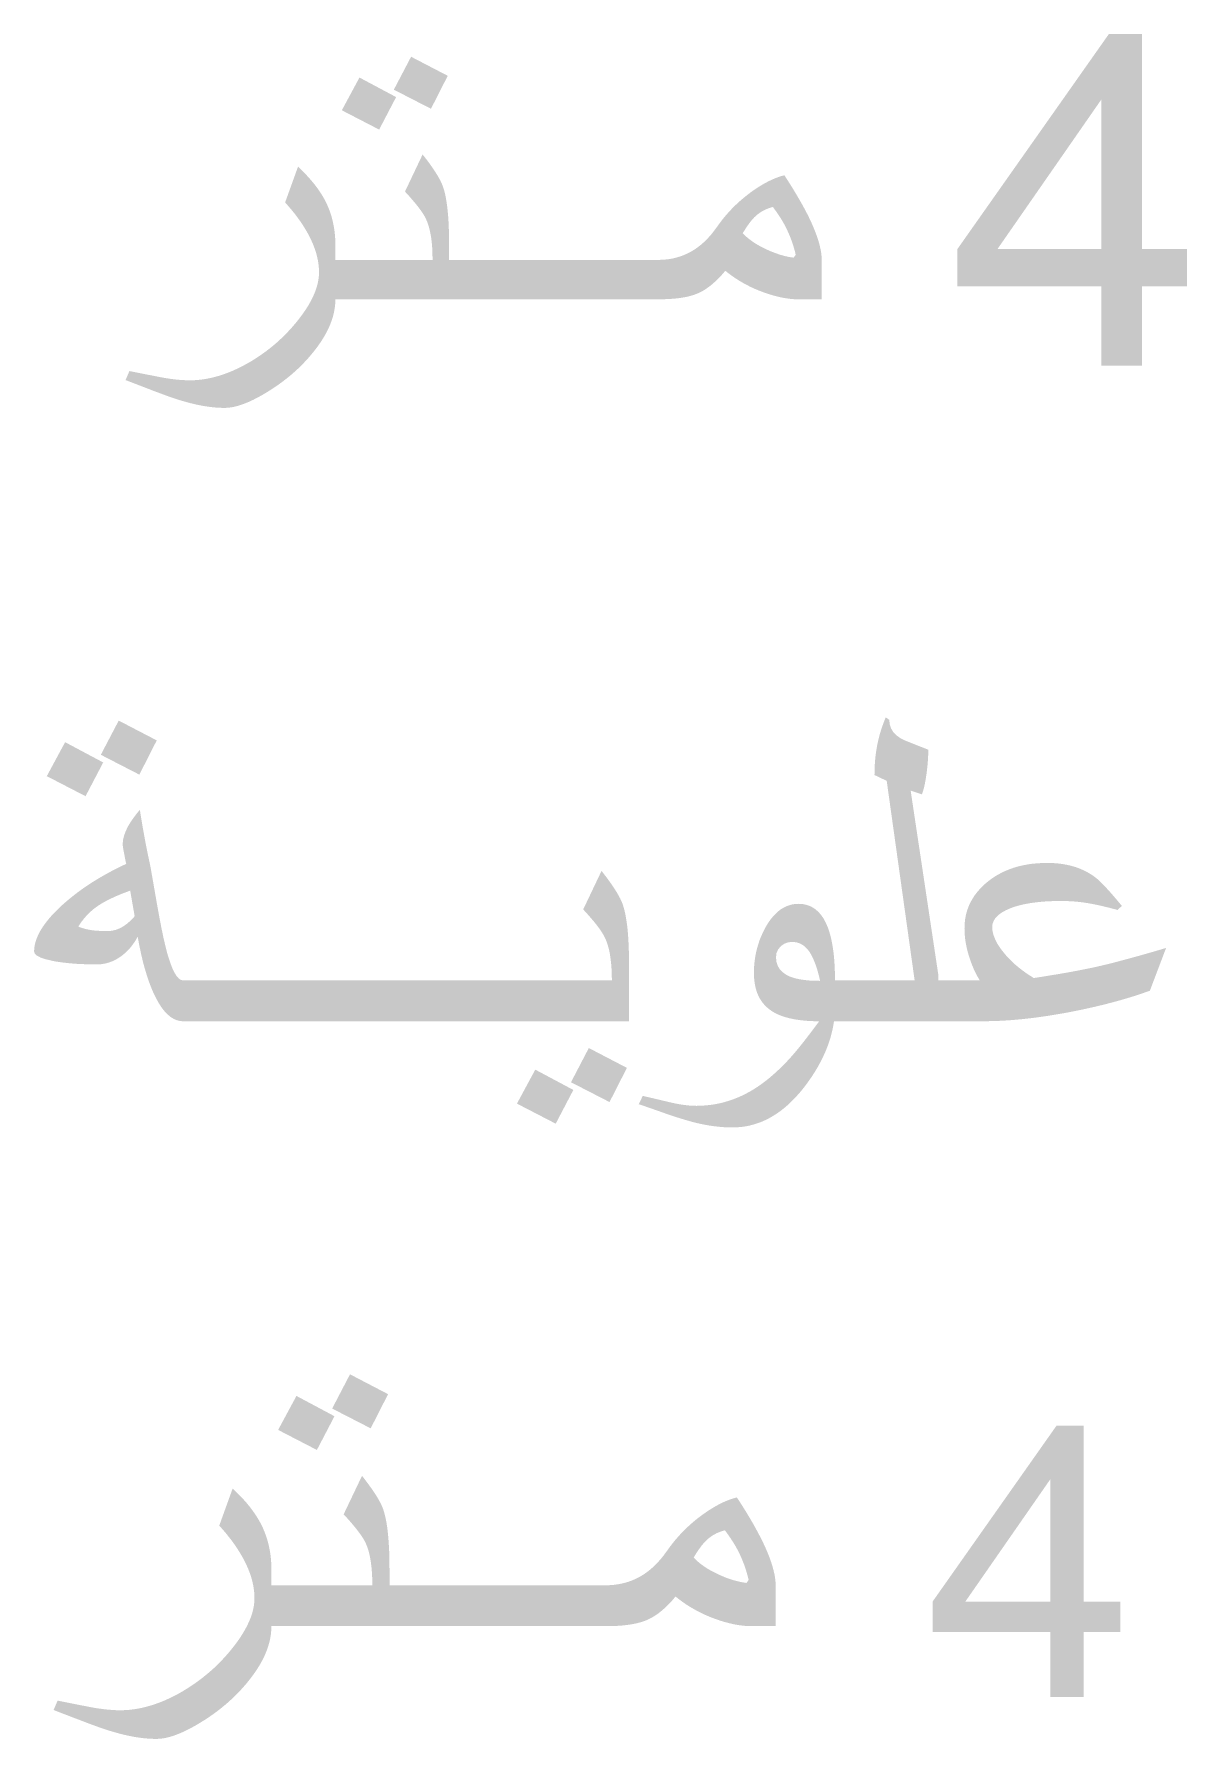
# Model space of a CAD drawing. Header units: metres. Extents: x -24.2 to 51.5, y -28.6 to 30.1.
# Drawn here: x 37.725 to 40.065, y 7.986 to 11.448 of the extents above; entities that cross this region are included whole.
import ezdxf

# ---------------------------------------------------------------- set-up
doc = ezdxf.new("R2010")
doc.units = ezdxf.units.M
doc.layers.add('UF-TEXT-PDF', color=6, linetype='Continuous')

msp = doc.modelspace()

# ---------------------------------------------------------------- hatches: boundary and pattern name
at = {"layer": 'UF-TEXT-PDF', "true_color": 0x000000}
h = msp.add_hatch(color=250, dxfattribs=at)
h.paths.add_polyline_path([(39.8914, 10.7744), (39.8914, 10.9356), (39.5992, 10.9356), (39.5992, 11.0114), (39.9066, 11.4479), (39.9741, 11.4479), (39.9741, 11.0114), (40.0651, 11.0114), (40.0651, 10.9356), (39.9741, 10.9356), (39.9741, 10.7744)])
h.paths.add_polyline_path([(39.8914, 11.0114), (39.8914, 11.3151), (39.6805, 11.0114)])
for points in [[(38.5646, 11.3632), (38.5306, 11.2963), (38.4552, 11.335), (38.4902, 11.4019)], [(38.4598, 11.32), (38.4254, 11.254), (38.3496, 11.2932), (38.3854, 11.3597)], [(38.5673, 10.9094), (38.3055, 10.9094), (38.3055, 10.9894), (38.5338, 10.9894), (38.5336, 11.001), (38.5332, 11.012), (38.5324, 11.0224), (38.5313, 11.0322), (38.5298, 11.0413), (38.5281, 11.0498), (38.526, 11.0577), (38.5236, 11.0649), (38.5209, 11.0715), (38.5184, 11.0767), (38.515, 11.0824), (38.5108, 11.0887), (38.5058, 11.0955), (38.5, 11.1028), (38.4934, 11.1107), (38.486, 11.1192), (38.4778, 11.1281), (38.5136, 11.2035), (38.5215, 11.1933), (38.5286, 11.1838), (38.5349, 11.1747), (38.5405, 11.1663), (38.5452, 11.1585), (38.5493, 11.1512), (38.5525, 11.1445), (38.5549, 11.1383), (38.5569, 11.1321), (38.5587, 11.1253), (38.5604, 11.1178), (38.5618, 11.1096), (38.5631, 11.1009), (38.5642, 11.0914), (38.5652, 11.0814), (38.566, 11.0706), (38.5666, 11.0593), (38.567, 11.0473), (38.5673, 11.0347), (38.5673, 11.0214)], [(38.3365, 10.909), (38.3362, 10.9005), (38.3353, 10.892), (38.3338, 10.8835), (38.3317, 10.8749), (38.329, 10.8662), (38.3257, 10.8575), (38.3218, 10.8488), (38.3173, 10.84), (38.3122, 10.8311), (38.3065, 10.8222), (38.3002, 10.8132), (38.2933, 10.8042), (38.2874, 10.797), (38.2813, 10.7898), (38.2749, 10.7829), (38.2684, 10.7761), (38.2616, 10.7694), (38.2546, 10.763), (38.2474, 10.7566), (38.2399, 10.7505), (38.2323, 10.7445), (38.2244, 10.7386), (38.2164, 10.7329), (38.2081, 10.7274), (38.1996, 10.722), (38.1891, 10.7157), (38.179, 10.7101), (38.1693, 10.7051), (38.1599, 10.7008), (38.151, 10.6972), (38.1424, 10.6942), (38.1342, 10.6919), (38.1263, 10.6902), (38.1189, 10.6892), (38.1118, 10.6889), (38.1026, 10.6891), (38.0933, 10.6897), (38.0837, 10.6906), (38.0739, 10.692), (38.0639, 10.6937), (38.0537, 10.6958), (38.0433, 10.6983), (38.0362, 10.7001), (38.0286, 10.7023), (38.0208, 10.7046), (38.0126, 10.7072), (38.004, 10.7101), (37.9951, 10.7132), (37.9859, 10.7166), (37.9763, 10.7202), (37.968, 10.7233), (37.9598, 10.7265), (37.9515, 10.7297), (37.9433, 10.7328), (37.9351, 10.736), (37.9269, 10.7391), (37.9187, 10.7423), (37.9106, 10.7454), (37.9184, 10.7637), (37.9271, 10.762), (37.9359, 10.7602), (37.9448, 10.7584), (37.9539, 10.7567), (37.963, 10.7549), (37.9722, 10.7531), (37.9815, 10.7513), (37.9908, 10.7496), (37.9998, 10.7482), (38.0086, 10.747), (38.0171, 10.7461), (38.0253, 10.7455), (38.0333, 10.7451), (38.041, 10.745), (38.0495, 10.7451), (38.058, 10.7457), (38.0665, 10.7467), (38.0751, 10.748), (38.0837, 10.7497), (38.0924, 10.7519), (38.1011, 10.7543), (38.1099, 10.7572), (38.1187, 10.7605), (38.1276, 10.7641), (38.1366, 10.7682), (38.1456, 10.7726), (38.1546, 10.7774), (38.1637, 10.7825), (38.1719, 10.7875), (38.1799, 10.7927), (38.1877, 10.7981), (38.1954, 10.8036), (38.2029, 10.8094), (38.2102, 10.8153), (38.2174, 10.8214), (38.2243, 10.8277), (38.2311, 10.8342), (38.2377, 10.8409), (38.2442, 10.8477), (38.2505, 10.8548), (38.2566, 10.862), (38.2625, 10.8694), (38.2696, 10.8788), (38.276, 10.8881), (38.2818, 10.8972), (38.2868, 10.9062), (38.2912, 10.9149), (38.2949, 10.9236), (38.298, 10.932), (38.3003, 10.9402), (38.302, 10.9483), (38.303, 10.9563), (38.3034, 10.964), (38.3031, 10.9721), (38.3023, 10.9803), (38.301, 10.9886), (38.2992, 10.9969), (38.2969, 11.0054), (38.294, 11.0139), (38.2906, 11.0225), (38.2867, 11.0313), (38.2823, 11.0401), (38.2783, 11.0472), (38.274, 11.0544), (38.2694, 11.0617), (38.2644, 11.069), (38.2591, 11.0763), (38.2535, 11.0837), (38.2475, 11.0911), (38.2411, 11.0986), (38.2345, 11.1061), (38.2607, 11.1787), (38.268, 11.1717), (38.2749, 11.1647), (38.2815, 11.1577), (38.2876, 11.1507), (38.2934, 11.1437), (38.2988, 11.1368), (38.3037, 11.1298), (38.3083, 11.1228), (38.3125, 11.1158), (38.3162, 11.1088), (38.3201, 11.1008), (38.3235, 11.0927), (38.3266, 11.0843), (38.3292, 11.0758), (38.3314, 11.067), (38.3332, 11.0581), (38.3346, 11.049), (38.3357, 11.0397), (38.3363, 11.0303), (38.3365, 11.0206)], [(38.6838, 10.9094), (38.534, 10.9094), (38.534, 10.9894), (38.6838, 10.9894)], [(38.8061, 10.9094), (38.6563, 10.9094), (38.6563, 10.9894), (38.8061, 10.9894)], [(38.919, 10.9094), (38.7693, 10.9094), (38.7693, 10.9894), (38.919, 10.9894)], [(38.9473, 10.9094), (38.7975, 10.9094), (38.7975, 10.9894), (38.9473, 10.9894)]]:
    msp.add_hatch(color=250, dxfattribs=at).paths.add_polyline_path(points)
h = msp.add_hatch(color=250, dxfattribs=at)
h.paths.add_polyline_path([(39.3238, 10.9094), (39.276, 10.9094), (39.2682, 10.9096), (39.2601, 10.9103), (39.2518, 10.9114), (39.2433, 10.9129), (39.2345, 10.9148), (39.2254, 10.9172), (39.2162, 10.92), (39.2066, 10.9232), (39.1978, 10.9266), (39.1892, 10.9301), (39.1808, 10.9339), (39.1727, 10.938), (39.1647, 10.9423), (39.157, 10.9468), (39.1494, 10.9516), (39.1421, 10.9566), (39.135, 10.9618), (39.1281, 10.9673), (39.1214, 10.9595), (39.1147, 10.9523), (39.1079, 10.9457), (39.1011, 10.9397), (39.0943, 10.9344), (39.0875, 10.9296), (39.0806, 10.9255), (39.0736, 10.9221), (39.0671, 10.9194), (39.06, 10.9171), (39.0523, 10.915), (39.0439, 10.9133), (39.0349, 10.9119), (39.0252, 10.9108), (39.015, 10.9101), (39.0041, 10.9096), (38.9925, 10.9094), (38.9209, 10.9094), (38.9209, 10.9894), (38.9912, 10.9894), (39.0015, 10.9897), (39.0115, 10.9907), (39.0212, 10.9923), (39.0307, 10.9947), (39.0398, 10.9976), (39.0487, 11.0013), (39.0573, 11.0056), (39.0656, 11.0105), (39.0727, 11.0155), (39.0797, 11.021), (39.0864, 11.0271), (39.093, 11.0338), (39.0993, 11.0409), (39.1055, 11.0487), (39.1115, 11.0569), (39.1173, 11.0649), (39.1233, 11.0727), (39.1295, 11.0802), (39.136, 11.0876), (39.1428, 11.0947), (39.1498, 11.1016), (39.1571, 11.1083), (39.1646, 11.1148), (39.1724, 11.1211), (39.1804, 11.1272), (39.1895, 11.1336), (39.1985, 11.1393), (39.2072, 11.1445), (39.2157, 11.149), (39.2241, 11.153), (39.2322, 11.1563), (39.2402, 11.1591), (39.248, 11.1612), (39.2536, 11.1525), (39.2591, 11.144), (39.2643, 11.1356), (39.2693, 11.1274), (39.2741, 11.1193), (39.2787, 11.1114), (39.2831, 11.1037), (39.2873, 11.0961), (39.2912, 11.0887), (39.295, 11.0815), (39.2985, 11.0744), (39.3033, 11.0641), (39.3076, 11.0542), (39.3114, 11.0447), (39.3147, 11.0356), (39.3175, 11.0269), (39.3197, 11.0186), (39.3215, 11.0107), (39.3228, 11.0032), (39.3235, 10.9961), (39.3238, 10.9894)])
h.paths.add_polyline_path([(39.271, 10.9999), (39.2688, 11.0088), (39.2663, 11.0176), (39.2634, 11.0264), (39.2601, 11.0351), (39.2565, 11.0437), (39.2526, 11.0523), (39.2489, 11.0596), (39.2448, 11.0669), (39.2403, 11.0743), (39.2354, 11.0817), (39.2302, 11.0893), (39.2246, 11.0969), (39.216, 11.0943), (39.208, 11.0909), (39.2006, 11.0868), (39.1937, 11.0819), (39.1873, 11.0762), (39.1831, 11.0718), (39.1787, 11.0664), (39.1739, 11.0598), (39.1688, 11.0522), (39.1634, 11.0436), (39.1693, 11.0377), (39.176, 11.0321), (39.1834, 11.0266), (39.1915, 11.0213), (39.2004, 11.0163), (39.2101, 11.0114), (39.22, 11.007), (39.2298, 11.0032), (39.2393, 10.9999), (39.2487, 10.9973), (39.2578, 10.9953), (39.2668, 10.994)])
at = {"layer": 'UF-TEXT-PDF', "true_color": 0xff00ff}
for points in [[(37.9739, 10.0138), (37.9386, 9.9443), (37.8604, 9.9846), (37.8967, 10.054)], [(39.5606, 9.4435), (39.325, 9.4435), (39.325, 9.5265), (39.5124, 9.5265), (39.4557, 9.9317), (39.4309, 9.9435), (39.431, 9.9528), (39.4313, 9.9619), (39.4319, 9.9708), (39.4327, 9.9796), (39.4338, 9.9882), (39.4351, 9.9967), (39.4366, 10.005), (39.4386, 10.0145), (39.441, 10.0239), (39.4437, 10.0333), (39.4468, 10.0425), (39.4501, 10.0517), (39.4538, 10.0607), (39.4609, 10.0555), (39.4618, 10.0466), (39.4643, 10.0386), (39.4687, 10.0313), (39.4747, 10.0247), (39.4824, 10.019), (39.4919, 10.014), (39.4999, 10.0108), (39.5079, 10.0076), (39.5159, 10.0044), (39.5239, 10.0013), (39.532, 9.9981), (39.5401, 9.9949), (39.54, 9.9869), (39.5397, 9.9788), (39.5391, 9.9705), (39.5384, 9.962), (39.5374, 9.9533), (39.5363, 9.9444), (39.5347, 9.9342), (39.533, 9.9251), (39.5312, 9.917), (39.5292, 9.9101), (39.5272, 9.9043), (39.5043, 9.9119), (39.5606, 9.537)], [(37.8652, 9.969), (37.8294, 9.9005), (37.7507, 9.9412), (37.7879, 10.0102)], [(40.0228, 9.5923), (39.9899, 9.5055), (39.9818, 9.5027), (39.9736, 9.4998), (39.9653, 9.497), (39.9568, 9.4943), (39.9481, 9.4916), (39.9394, 9.489), (39.9304, 9.4864), (39.9214, 9.4839), (39.9122, 9.4814), (39.9029, 9.479), (39.8934, 9.4766), (39.8838, 9.4743), (39.874, 9.472), (39.8642, 9.4698), (39.8541, 9.4676), (39.844, 9.4655), (39.8336, 9.4634), (39.8232, 9.4614), (39.8127, 9.4595), (39.8023, 9.4577), (39.792, 9.456), (39.7819, 9.4544), (39.7718, 9.4529), (39.7617, 9.4515), (39.7518, 9.4502), (39.742, 9.4491), (39.7323, 9.448), (39.7226, 9.4471), (39.7131, 9.4462), (39.7036, 9.4455), (39.6943, 9.4449), (39.685, 9.4444), (39.6758, 9.444), (39.6667, 9.4438), (39.6578, 9.4436), (39.6489, 9.4435), (39.5301, 9.4435), (39.5301, 9.5265), (39.6446, 9.5265), (39.6401, 9.5342), (39.6359, 9.5421), (39.632, 9.5504), (39.6285, 9.5591), (39.6252, 9.568), (39.6222, 9.5773), (39.6195, 9.5867), (39.6174, 9.5961), (39.6157, 9.6053), (39.6145, 9.6144), (39.6138, 9.6235), (39.6136, 9.6324), (39.6139, 9.6417), (39.6149, 9.6507), (39.6165, 9.6594), (39.6188, 9.6679), (39.6217, 9.6762), (39.6253, 9.6842), (39.6296, 9.6919), (39.6344, 9.6994), (39.64, 9.7066), (39.6462, 9.7136), (39.653, 9.7204), (39.6605, 9.7268), (39.6674, 9.7321), (39.6745, 9.737), (39.6819, 9.7414), (39.6896, 9.7455), (39.6975, 9.7492), (39.7058, 9.7525), (39.7143, 9.7555), (39.723, 9.758), (39.7321, 9.7601), (39.7414, 9.7619), (39.751, 9.7633), (39.7609, 9.7642), (39.771, 9.7648), (39.7815, 9.765), (39.792, 9.7648), (39.8021, 9.7641), (39.8119, 9.7629), (39.8214, 9.7612), (39.8306, 9.7591), (39.8394, 9.7565), (39.8478, 9.7534), (39.8559, 9.7499), (39.8637, 9.7458), (39.8712, 9.7414), (39.8783, 9.7364), (39.8822, 9.7333), (39.8866, 9.7294), (39.8916, 9.7246), (39.8971, 9.7189), (39.9032, 9.7124), (39.9099, 9.705), (39.9171, 9.6968), (39.9248, 9.6877), (39.9331, 9.6777), (39.9241, 9.6696), (39.9148, 9.6721), (39.9058, 9.6744), (39.8971, 9.6765), (39.8886, 9.6785), (39.8805, 9.6802), (39.8726, 9.6818), (39.8649, 9.6832), (39.8561, 9.6846), (39.8472, 9.6857), (39.8382, 9.6866), (39.8291, 9.6872), (39.8199, 9.6876), (39.8106, 9.6877), (39.7988, 9.6876), (39.7876, 9.6873), (39.7768, 9.6867), (39.7664, 9.6858), (39.7566, 9.6847), (39.7472, 9.6834), (39.7383, 9.6818), (39.7298, 9.68), (39.7218, 9.678), (39.7143, 9.6757), (39.7073, 9.6732), (39.6974, 9.6688), (39.689, 9.6641), (39.6821, 9.659), (39.6767, 9.6535), (39.6729, 9.6477), (39.6706, 9.6414), (39.6698, 9.6348), (39.6705, 9.6269), (39.6725, 9.6186), (39.6758, 9.6101), (39.6803, 9.6012), (39.6862, 9.592), (39.6935, 9.5826), (39.6989, 9.5762), (39.7046, 9.5701), (39.7107, 9.564), (39.7171, 9.5582), (39.7239, 9.5525), (39.731, 9.547), (39.7384, 9.5416), (39.7462, 9.5364), (39.7543, 9.5313), (39.7653, 9.533), (39.776, 9.5347), (39.7865, 9.5364), (39.7967, 9.5381), (39.8066, 9.5397), (39.8161, 9.5414), (39.8255, 9.543), (39.8345, 9.5447), (39.8432, 9.5463), (39.8517, 9.548), (39.8598, 9.5496), (39.8677, 9.5512), (39.8753, 9.5528), (39.8826, 9.5544), (39.8894, 9.556), (39.8966, 9.5577), (39.9042, 9.5595), (39.9121, 9.5615), (39.9204, 9.5636), (39.929, 9.5659), (39.938, 9.5683), (39.9474, 9.5708), (39.9571, 9.5735), (39.9672, 9.5763), (39.9776, 9.5792), (39.9883, 9.5823), (39.9995, 9.5855), (40.011, 9.5889)], [(38.9326, 9.4435), (38.6607, 9.4435), (38.6607, 9.5265), (38.8978, 9.5265), (38.8976, 9.5386), (38.8971, 9.5501), (38.8963, 9.5608), (38.8951, 9.571), (38.8937, 9.5805), (38.8919, 9.5893), (38.8897, 9.5974), (38.8872, 9.605), (38.8844, 9.6118), (38.8817, 9.6172), (38.8782, 9.6231), (38.8739, 9.6296), (38.8687, 9.6367), (38.8627, 9.6443), (38.8558, 9.6525), (38.8481, 9.6613), (38.8396, 9.6706), (38.8768, 9.7488), (38.8841, 9.7394), (38.8908, 9.7305), (38.8968, 9.722), (38.9022, 9.714), (38.907, 9.7065), (38.9111, 9.6995), (38.9146, 9.6929), (38.9175, 9.6868), (38.9197, 9.6812), (38.9216, 9.6752), (38.9234, 9.6687), (38.925, 9.6617), (38.9264, 9.654), (38.9277, 9.6458), (38.9289, 9.6371), (38.9299, 9.6277), (38.9307, 9.6178), (38.9314, 9.6073), (38.9319, 9.5963), (38.9323, 9.5847), (38.9325, 9.5725), (38.9326, 9.5597)], [(38.2181, 9.4435), (38.0626, 9.4435), (38.0626, 9.5265), (38.2181, 9.5265)], [(38.3451, 9.4435), (38.1896, 9.4435), (38.1896, 9.5265), (38.3451, 9.5265)], [(38.4623, 9.4435), (38.3068, 9.4435), (38.3068, 9.5265), (38.4623, 9.5265)], [(38.5893, 9.4435), (38.4338, 9.4435), (38.4338, 9.5265), (38.5893, 9.5265)], [(38.6968, 9.4435), (38.5413, 9.4435), (38.5413, 9.5265), (38.6968, 9.5265)], [(38.9283, 9.3489), (38.893, 9.2795), (38.8148, 9.3197), (38.851, 9.3892)], [(38.8196, 9.3041), (38.7838, 9.2356), (38.7051, 9.2763), (38.7423, 9.3453)], [(38.4435, 8.6864), (38.4082, 8.617), (38.33, 8.6572), (38.3662, 8.7267)], [(38.3347, 8.6416), (38.299, 8.5731), (38.2203, 8.6138), (38.2575, 8.6828)], [(38.4464, 8.2154), (38.1745, 8.2154), (38.1745, 8.2984), (38.4115, 8.2984), (38.4114, 8.3105), (38.4109, 8.3219), (38.4101, 8.3327), (38.4089, 8.3428), (38.4074, 8.3523), (38.4056, 8.3611), (38.4035, 8.3693), (38.401, 8.3768), (38.3982, 8.3836), (38.3955, 8.389), (38.392, 8.395), (38.3876, 8.4015), (38.3824, 8.4085), (38.3764, 8.4161), (38.3696, 8.4243), (38.3619, 8.4331), (38.3533, 8.4424), (38.3906, 8.5206), (38.3979, 8.5112), (38.4045, 8.5023), (38.4106, 8.4938), (38.416, 8.4859), (38.4208, 8.4784), (38.4249, 8.4713), (38.4284, 8.4647), (38.4313, 8.4586), (38.4335, 8.453), (38.4354, 8.4471), (38.4371, 8.4406), (38.4387, 8.4335), (38.4402, 8.4259), (38.4415, 8.4177), (38.4426, 8.4089), (38.4436, 8.3996), (38.4444, 8.3897), (38.4451, 8.3792), (38.4457, 8.3681), (38.4461, 8.3565), (38.4463, 8.3443), (38.4464, 8.3316)], [(38.2067, 8.2149), (38.2064, 8.2068), (38.2056, 8.1987), (38.2043, 8.1905), (38.2024, 8.1822), (38.2, 8.174), (38.1971, 8.1656), (38.1937, 8.1573), (38.1897, 8.1489), (38.1852, 8.1404), (38.1801, 8.1319), (38.1746, 8.1234), (38.1685, 8.1148), (38.1618, 8.1061), (38.1562, 8.0991), (38.1503, 8.0923), (38.1442, 8.0855), (38.1379, 8.0789), (38.1315, 8.0725), (38.1248, 8.0662), (38.118, 8.06), (38.1109, 8.054), (38.1037, 8.0481), (38.0962, 8.0423), (38.0886, 8.0367), (38.0808, 8.0313), (38.0728, 8.0259), (38.0645, 8.0208), (38.0537, 8.0142), (38.0432, 8.0084), (38.0331, 8.0033), (38.0234, 7.9988), (38.0141, 7.995), (38.0052, 7.9919), (37.9967, 7.9895), (37.9885, 7.9878), (37.9808, 7.9868), (37.9734, 7.9864), (37.9651, 7.9866), (37.9567, 7.987), (37.948, 7.9878), (37.9392, 7.9889), (37.9303, 7.9902), (37.9211, 7.9919), (37.9118, 7.9939), (37.9024, 7.9961), (37.8949, 7.9981), (37.8871, 8.0003), (37.8789, 8.0027), (37.8704, 8.0055), (37.8615, 8.0084), (37.8523, 8.0117), (37.8427, 8.0152), (37.8327, 8.0189), (37.8242, 8.0222), (37.8156, 8.0255), (37.807, 8.0287), (37.7985, 8.032), (37.79, 8.0353), (37.7815, 8.0385), (37.773, 8.0418), (37.7645, 8.0451), (37.7726, 8.0641), (37.7817, 8.0623), (37.7908, 8.0605), (37.8001, 8.0586), (37.8095, 8.0568), (37.819, 8.0549), (37.8285, 8.0531), (37.8382, 8.0512), (37.8478, 8.0494), (37.8572, 8.048), (37.8663, 8.0468), (37.8751, 8.0458), (37.8837, 8.0452), (37.892, 8.0447), (37.9, 8.0446), (37.9087, 8.0448), (37.9175, 8.0454), (37.9264, 8.0464), (37.9353, 8.0478), (37.9443, 8.0496), (37.9533, 8.0518), (37.9624, 8.0544), (37.9715, 8.0574), (37.9807, 8.0607), (37.9899, 8.0645), (37.9992, 8.0687), (38.0085, 8.0733), (38.0179, 8.0782), (38.0273, 8.0836), (38.0358, 8.0888), (38.0441, 8.0942), (38.0523, 8.0998), (38.0602, 8.1055), (38.068, 8.1115), (38.0756, 8.1177), (38.083, 8.124), (38.0903, 8.1305), (38.0973, 8.1373), (38.1042, 8.1442), (38.1109, 8.1513), (38.1174, 8.1586), (38.1237, 8.1661), (38.1299, 8.1738), (38.1367, 8.1828), (38.1429, 8.1916), (38.1485, 8.2004), (38.1535, 8.2089), (38.1579, 8.2173), (38.1617, 8.2256), (38.165, 8.2337), (38.1676, 8.2417), (38.1697, 8.2495), (38.1712, 8.2571), (38.172, 8.2647), (38.1723, 8.272), (38.1721, 8.2804), (38.1712, 8.2889), (38.1699, 8.2975), (38.168, 8.3062), (38.1656, 8.315), (38.1626, 8.3238), (38.1591, 8.3328), (38.155, 8.3419), (38.1504, 8.351), (38.1463, 8.3584), (38.1418, 8.3659), (38.137, 8.3734), (38.1319, 8.381), (38.1264, 8.3886), (38.1205, 8.3962), (38.1143, 8.404), (38.1077, 8.4117), (38.1008, 8.4195), (38.128, 8.4949), (38.1356, 8.4876), (38.1428, 8.4804), (38.1496, 8.4731), (38.156, 8.4659), (38.162, 8.4586), (38.1675, 8.4514), (38.1727, 8.4441), (38.1774, 8.4369), (38.1818, 8.4296), (38.1857, 8.4224), (38.1897, 8.4141), (38.1932, 8.4056), (38.1964, 8.3969), (38.1991, 8.388), (38.2014, 8.379), (38.2033, 8.3697), (38.2048, 8.3603), (38.2058, 8.3506), (38.2065, 8.3408), (38.2067, 8.3308)], [(38.5687, 8.2154), (38.4132, 8.2154), (38.4132, 8.2984), (38.5687, 8.2984)], [(38.6957, 8.2154), (38.5402, 8.2154), (38.5402, 8.2984), (38.6957, 8.2984)], [(38.8129, 8.2154), (38.6574, 8.2154), (38.6574, 8.2984), (38.8129, 8.2984)], [(38.8422, 8.2154), (38.6867, 8.2154), (38.6867, 8.2984), (38.8422, 8.2984)]]:
    msp.add_hatch(color=6, dxfattribs=at).paths.add_polyline_path(points)
h = msp.add_hatch(color=6, dxfattribs=at)
h.paths.add_polyline_path([(38.0955, 9.4435), (38.0273, 9.4435), (38.0206, 9.4441), (38.0139, 9.4459), (38.0075, 9.4488), (38.0012, 9.4529), (37.995, 9.4582), (37.989, 9.4647), (37.9832, 9.4723), (37.9776, 9.4811), (37.9721, 9.4911), (37.9668, 9.5022), (37.9636, 9.5097), (37.9605, 9.5175), (37.9575, 9.5257), (37.9546, 9.5343), (37.9518, 9.5432), (37.9491, 9.5524), (37.9465, 9.562), (37.9441, 9.5719), (37.9417, 9.5822), (37.9395, 9.5929), (37.9373, 9.6039), (37.9353, 9.6152), (37.9303, 9.6067), (37.9249, 9.5988), (37.9191, 9.5915), (37.9128, 9.5849), (37.9061, 9.579), (37.899, 9.5737), (37.8917, 9.5692), (37.8841, 9.5655), (37.8765, 9.5627), (37.8687, 9.5606), (37.8608, 9.5594), (37.8528, 9.559), (37.842, 9.559), (37.8316, 9.5593), (37.8215, 9.5596), (37.8118, 9.5601), (37.8025, 9.5608), (37.7936, 9.5616), (37.785, 9.5626), (37.7768, 9.5637), (37.7689, 9.5649), (37.7614, 9.5664), (37.7483, 9.5695), (37.7381, 9.5729), (37.7308, 9.5767), (37.7264, 9.5808), (37.7249, 9.5852), (37.7253, 9.5921), (37.7264, 9.5991), (37.7283, 9.6063), (37.7309, 9.6135), (37.7342, 9.6209), (37.7383, 9.6284), (37.7431, 9.636), (37.7487, 9.6438), (37.755, 9.6517), (37.762, 9.6597), (37.7698, 9.6678), (37.7784, 9.6761), (37.7847, 9.6819), (37.7913, 9.6876), (37.7981, 9.6932), (37.805, 9.6988), (37.8121, 9.7043), (37.8194, 9.7097), (37.8269, 9.715), (37.8346, 9.7202), (37.8424, 9.7253), (37.8505, 9.7303), (37.8587, 9.7353), (37.8671, 9.7401), (37.8757, 9.7449), (37.8845, 9.7496), (37.8934, 9.7542), (37.9026, 9.7587), (37.9119, 9.7631), (37.911, 9.767), (37.9097, 9.7737), (37.9079, 9.7831), (37.9061, 9.7926), (37.9051, 9.7992), (37.9048, 9.8032), (37.9054, 9.8115), (37.9075, 9.8203), (37.9109, 9.8296), (37.9157, 9.8394), (37.9196, 9.8459), (37.9239, 9.8525), (37.9287, 9.8592), (37.9339, 9.866), (37.9396, 9.8728), (37.9412, 9.863), (37.9428, 9.8533), (37.9444, 9.8437), (37.946, 9.8342), (37.9477, 9.8248), (37.9494, 9.8156), (37.9511, 9.8063), (37.9529, 9.7969), (37.9548, 9.7874), (37.9568, 9.7778), (37.9589, 9.7681), (37.961, 9.7583), (37.9753, 9.6763), (37.9775, 9.6643), (37.9796, 9.6528), (37.9817, 9.642), (37.9837, 9.6317), (37.9857, 9.622), (37.9876, 9.6129), (37.9896, 9.6044), (37.9914, 9.5964), (37.9933, 9.5891), (37.9951, 9.5823), (37.9968, 9.5761), (38.0011, 9.563), (38.0053, 9.5518), (38.0097, 9.5427), (38.014, 9.5356), (38.0184, 9.5306), (38.0229, 9.5275), (38.0273, 9.5265), (38.0955, 9.5265)])
h.paths.add_polyline_path([(37.9291, 9.6567), (37.92, 9.7087), (37.9099, 9.705), (37.9004, 9.7013), (37.8914, 9.6975), (37.8829, 9.6936), (37.875, 9.6898), (37.8677, 9.6859), (37.8609, 9.6819), (37.8547, 9.678), (37.8469, 9.6723), (37.8396, 9.6662), (37.8327, 9.6594), (37.8263, 9.6521), (37.8202, 9.6442), (37.8146, 9.6357), (37.8217, 9.6331), (37.8295, 9.6309), (37.838, 9.6291), (37.8453, 9.628), (37.8538, 9.6273), (37.8637, 9.6268), (37.8747, 9.6267), (37.8828, 9.6273), (37.8908, 9.6291), (37.8987, 9.6322), (37.9065, 9.6365), (37.9141, 9.642), (37.9217, 9.6488)])
h = msp.add_hatch(color=6, dxfattribs=at)
h.paths.add_polyline_path([(39.3507, 9.473), (39.3505, 9.4642), (39.35, 9.4554), (39.3491, 9.4466), (39.3478, 9.4378), (39.3462, 9.429), (39.3442, 9.4203), (39.3419, 9.4115), (39.3392, 9.4027), (39.3361, 9.394), (39.3327, 9.3852), (39.3289, 9.3765), (39.3248, 9.3677), (39.3203, 9.359), (39.3155, 9.3503), (39.3103, 9.3415), (39.3047, 9.3328), (39.2988, 9.3241), (39.2925, 9.3154), (39.2856, 9.3064), (39.2786, 9.298), (39.2715, 9.29), (39.2643, 9.2825), (39.257, 9.2754), (39.2495, 9.2689), (39.242, 9.2628), (39.2343, 9.2573), (39.2265, 9.2522), (39.2187, 9.2476), (39.2107, 9.2435), (39.2026, 9.2398), (39.1943, 9.2367), (39.186, 9.234), (39.1776, 9.2318), (39.169, 9.2301), (39.1604, 9.2289), (39.1516, 9.2282), (39.1427, 9.2279), (39.1337, 9.2281), (39.1246, 9.2285), (39.1154, 9.2293), (39.1061, 9.2303), (39.0968, 9.2316), (39.0873, 9.2333), (39.0778, 9.2352), (39.0706, 9.2368), (39.0627, 9.2388), (39.0543, 9.2411), (39.0452, 9.2437), (39.0356, 9.2467), (39.0253, 9.2499), (39.0144, 9.2535), (39.0056, 9.2566), (38.9967, 9.2598), (38.9878, 9.2629), (38.979, 9.266), (38.9701, 9.2691), (38.9613, 9.2721), (38.9524, 9.2752), (38.9605, 9.292), (38.9695, 9.2899), (38.9786, 9.2878), (38.9879, 9.2856), (38.9973, 9.2834), (39.0069, 9.2811), (39.0166, 9.2788), (39.0262, 9.2767), (39.0355, 9.2749), (39.0444, 9.2736), (39.053, 9.2726), (39.0613, 9.272), (39.0693, 9.2718), (39.0789, 9.272), (39.0885, 9.2727), (39.098, 9.2737), (39.1074, 9.2751), (39.1167, 9.277), (39.1259, 9.2793), (39.135, 9.282), (39.1441, 9.2851), (39.1531, 9.2886), (39.1619, 9.2925), (39.1707, 9.2969), (39.1794, 9.3017), (39.1868, 9.3061), (39.1942, 9.3109), (39.2016, 9.3161), (39.2089, 9.3216), (39.2163, 9.3274), (39.2237, 9.3337), (39.231, 9.3402), (39.2384, 9.3471), (39.2458, 9.3544), (39.2532, 9.362), (39.2605, 9.3699), (39.2648, 9.3748), (39.2694, 9.3801), (39.2744, 9.3861), (39.2797, 9.3926), (39.2853, 9.3996), (39.2913, 9.4073), (39.2976, 9.4155), (39.3043, 9.4243), (39.3113, 9.4336), (39.3187, 9.4435), (39.3073, 9.4437), (39.2964, 9.4442), (39.286, 9.4451), (39.2762, 9.4463), (39.2669, 9.4478), (39.2581, 9.4497), (39.2499, 9.4519), (39.2422, 9.4544), (39.2351, 9.4573), (39.2284, 9.4606), (39.2224, 9.4642), (39.2155, 9.4692), (39.2093, 9.4748), (39.2039, 9.481), (39.1992, 9.4878), (39.1952, 9.4952), (39.1919, 9.5033), (39.1894, 9.5119), (39.1876, 9.5211), (39.1865, 9.531), (39.1861, 9.5414), (39.1863, 9.5512), (39.187, 9.5609), (39.1882, 9.5704), (39.1898, 9.5798), (39.1918, 9.589), (39.1944, 9.5981), (39.1973, 9.6071), (39.2008, 9.6159), (39.2047, 9.6245), (39.209, 9.6331), (39.2145, 9.6424), (39.2203, 9.6507), (39.2263, 9.658), (39.2327, 9.6644), (39.2393, 9.6698), (39.2462, 9.6742), (39.2534, 9.6776), (39.2609, 9.6801), (39.2687, 9.6815), (39.2767, 9.682), (39.2857, 9.6814), (39.294, 9.6796), (39.3018, 9.6766), (39.309, 9.6724), (39.3156, 9.667), (39.3217, 9.6604), (39.3272, 9.6527), (39.332, 9.6437), (39.3364, 9.6335), (39.3388, 9.6263), (39.3411, 9.6187), (39.3431, 9.6106), (39.3449, 9.6019), (39.3464, 9.5928), (39.3477, 9.5832), (39.3488, 9.5731), (39.3496, 9.5625), (39.3502, 9.5514), (39.3506, 9.5398), (39.3507, 9.5278)])
h.paths.add_polyline_path([(39.3206, 9.5256), (39.3175, 9.5382), (39.3143, 9.5496), (39.3108, 9.5599), (39.3072, 9.569), (39.3034, 9.5769), (39.2995, 9.5837), (39.2953, 9.5894), (39.2885, 9.5961), (39.281, 9.6009), (39.2728, 9.6038), (39.2639, 9.6047), (39.2554, 9.6038), (39.2476, 9.6008), (39.2407, 9.5959), (39.2353, 9.5894), (39.232, 9.582), (39.231, 9.5736), (39.2318, 9.5646), (39.2343, 9.5565), (39.2385, 9.5494), (39.2444, 9.5432), (39.2519, 9.5378), (39.2576, 9.5349), (39.2641, 9.5325), (39.2714, 9.5304), (39.2796, 9.5286), (39.2886, 9.5273), (39.2984, 9.5263), (39.3091, 9.5258)])
h = msp.add_hatch(color=6, dxfattribs=at)
h.paths.add_polyline_path([(39.7878, 8.0713), (39.7878, 8.2032), (39.5488, 8.2032), (39.5488, 8.2652), (39.8002, 8.6221), (39.8554, 8.6221), (39.8554, 8.2652), (39.9298, 8.2652), (39.9298, 8.2032), (39.8554, 8.2032), (39.8554, 8.0713)])
h.paths.add_polyline_path([(39.7878, 8.2652), (39.7878, 8.5136), (39.6153, 8.2652)])
h = msp.add_hatch(color=6, dxfattribs=at)
h.paths.add_polyline_path([(39.2302, 8.2154), (39.1806, 8.2154), (39.1725, 8.2156), (39.1641, 8.2163), (39.1555, 8.2174), (39.1466, 8.2189), (39.1375, 8.221), (39.1281, 8.2234), (39.1185, 8.2263), (39.1086, 8.2297), (39.0995, 8.2331), (39.0905, 8.2368), (39.0818, 8.2408), (39.0733, 8.245), (39.0651, 8.2495), (39.057, 8.2542), (39.0492, 8.2591), (39.0416, 8.2643), (39.0342, 8.2698), (39.027, 8.2755), (39.0201, 8.2673), (39.0131, 8.2598), (39.0061, 8.253), (38.9991, 8.2468), (38.992, 8.2412), (38.9849, 8.2363), (38.9777, 8.2321), (38.9705, 8.2285), (38.9638, 8.2257), (38.9564, 8.2233), (38.9483, 8.2212), (38.9396, 8.2194), (38.9303, 8.218), (38.9203, 8.2168), (38.9096, 8.216), (38.8983, 8.2155), (38.8863, 8.2154), (38.8119, 8.2154), (38.8119, 8.2984), (38.8849, 8.2984), (38.8944, 8.2986), (38.9037, 8.2994), (38.9128, 8.3008), (38.9216, 8.3027), (38.9302, 8.3051), (38.9385, 8.3081), (38.9467, 8.3116), (38.9545, 8.3157), (38.9622, 8.3203), (38.9696, 8.3255), (38.9768, 8.3312), (38.9838, 8.3376), (38.9906, 8.3444), (38.9972, 8.3519), (39.0036, 8.3599), (39.0099, 8.3685), (39.0153, 8.376), (39.0209, 8.3834), (39.0267, 8.3905), (39.0328, 8.3975), (39.0391, 8.4044), (39.0456, 8.411), (39.0523, 8.4174), (39.0593, 8.4237), (39.0664, 8.4298), (39.0738, 8.4357), (39.0814, 8.4414), (39.0909, 8.448), (39.1001, 8.454), (39.1092, 8.4594), (39.118, 8.4641), (39.1267, 8.4682), (39.1352, 8.4717), (39.1434, 8.4745), (39.1515, 8.4767), (39.1574, 8.4677), (39.1631, 8.4589), (39.1685, 8.4502), (39.1737, 8.4416), (39.1787, 8.4333), (39.1835, 8.4251), (39.188, 8.4171), (39.1923, 8.4092), (39.1964, 8.4015), (39.2003, 8.394), (39.204, 8.3866), (39.209, 8.3759), (39.2134, 8.3657), (39.2174, 8.3558), (39.2208, 8.3464), (39.2237, 8.3373), (39.226, 8.3287), (39.2279, 8.3205), (39.2292, 8.3127), (39.23, 8.3053), (39.2302, 8.2984)])
h.paths.add_polyline_path([(39.1754, 8.3093), (39.1731, 8.3185), (39.1705, 8.3277), (39.1675, 8.3368), (39.1641, 8.3458), (39.1604, 8.3548), (39.1563, 8.3637), (39.1524, 8.3712), (39.1482, 8.3788), (39.1435, 8.3865), (39.1385, 8.3942), (39.133, 8.4021), (39.1272, 8.41), (39.1183, 8.4073), (39.11, 8.4038), (39.1023, 8.3995), (39.0951, 8.3944), (39.0886, 8.3885), (39.0842, 8.3839), (39.0796, 8.3783), (39.0746, 8.3715), (39.0693, 8.3636), (39.0638, 8.3546), (39.0699, 8.3485), (39.0768, 8.3427), (39.0845, 8.337), (39.0929, 8.3315), (39.1022, 8.3263), (39.1122, 8.3213), (39.121, 8.3173), (39.1297, 8.3137), (39.1383, 8.3107), (39.1467, 8.3081), (39.155, 8.306), (39.1631, 8.3043), (39.1711, 8.3031)])

doc.saveas('drawing.dxf')
